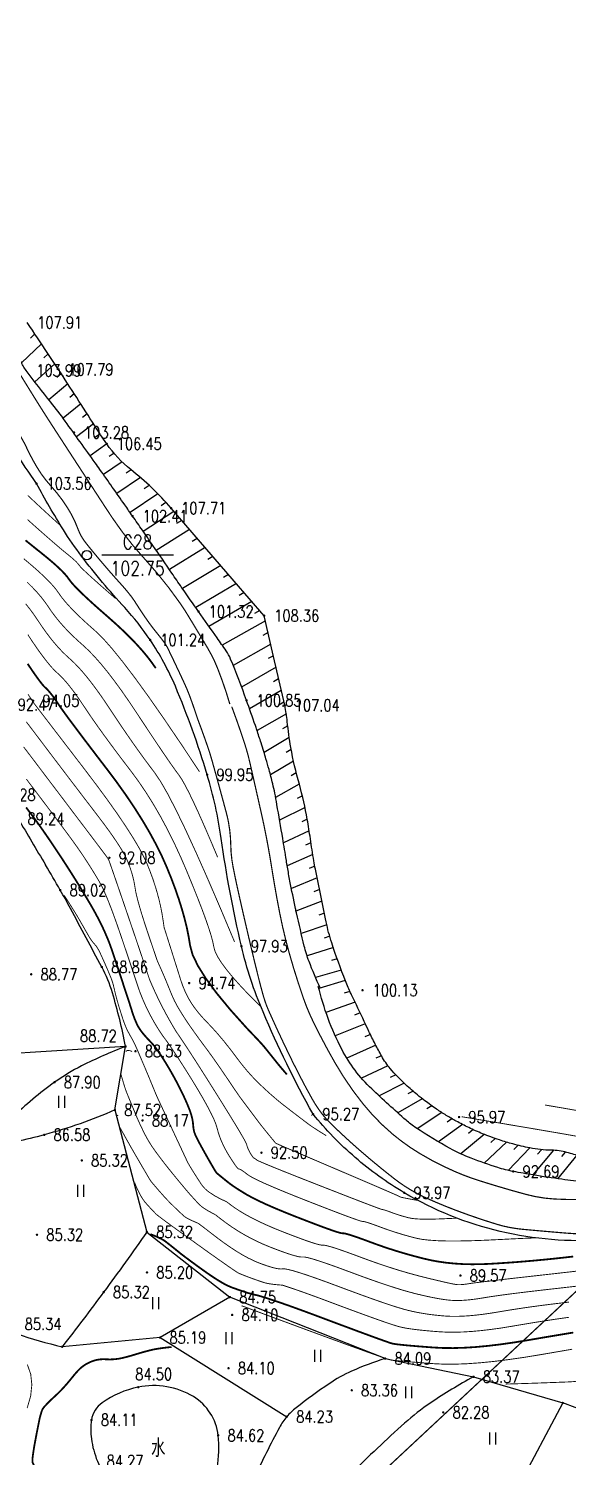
# Model space of a CAD drawing. Extents: x 532522 to 2902776, y -101917278 to 111238625.
# Drawn here: x 1149990 to 1195198, y 3127380 to 3247121 of the extents above; entities that cross this region are included whole.
import ezdxf
from ezdxf.enums import TextEntityAlignment as Align

# ---------------------------------------------------------------- set-up
doc = ezdxf.new("R2010")
doc.units = 0
doc.header["$LTSCALE"] = 1000
doc.header["$MEASUREMENT"] = 0
doc.header["$PDMODE"] = 33
doc.header["$PDSIZE"] = 0.125
doc.linetypes.add('X2', pattern=[10, 8, -2])
doc.linetypes.add('X3', pattern=[5, 4, -1])
doc.layers.get('0').update_dxf_attribs({"linetype": 'CONTINUOUS'})
doc.layers.add('Õ÷μØºìÏß', color=20, linetype='CONTINUOUS')
doc.layers.add('新地形图', color=7, linetype='CONTINUOUS')
doc.styles.add('HZ', font='rs', dxfattribs={"width": 0.8, "bigfont": 'hztxt'})
doc.linetypes.add('10421', pattern='A,2,[150,AAA.SHX,S=1,R=0,X=0,Y=1],1e-11', length=2)
doc.linetypes.add('X4', pattern='A,0,-1e-09,[149,symbolx.shx,S=0.15,R=0,X=0,Y=0],-1.6', length=1.6)

# ---------------------------------------------------------------- blocks, each defined once
blk = doc.blocks.new('GC121')
for p, q in [((-0.5, -0.64), (-0.5, 1.36)), ((-0.5, -0.64), (-0.5, 0.86)), ((0.5, -0.64), (0.5, 1.36))]:
    blk.add_line(p, q)
blk = doc.blocks.new('GC200')
at = {"linetype": 'Continuous', "const_width": 0.2, "flags": 128}
blk.add_lwpolyline([(-0.1, 0, 1), (0.1, 0, 1)], format="xyb", close=True, dxfattribs=at)
blk = doc.blocks.new('GC117')
blk.add_circle((0, 0), 0.8)
blk.add_point((0, 0))
blk = doc.blocks.new('A$C22E77CCE')
at = {"layer": '新地形图', "color": 53, "linetype": 'Continuous'}
for p, q in [((543758, 720876), (254724, 450963)), ((278531, 595742), (278179, 595387)), ((279088, 594911), (277406, 593322)), ((279643, 594079), (279274, 593741)), ((280195, 593245), (278518, 591741)), ((281287, 591570), (279712, 590216)), ((280742, 592409), (280367, 592078)), ((281830, 590730), (281447, 590409)), ((282371, 589889), (280894, 588682)), ((283447, 588203), (282025, 587110)), ((282910, 589047), (282518, 588736)), ((283989, 587363), (283588, 587065)), ((284549, 586535), (283154, 585537)), ((285159, 585742), (284747, 585459)), ((285843, 585014), (284277, 583959)), ((286596, 584356), (286181, 584076)), ((287365, 583717), (285390, 582374)), ((288824, 582350), (286500, 580788)), ((288108, 583048), (287694, 582767)), ((290173, 580874), (287602, 579195)), ((289512, 581624), (289095, 581348)), ((290827, 580117), (290406, 579847)), ((291481, 579361), (288701, 577601)), ((292135, 578605), (291711, 578340)), ((290134, 577198, 102750), (284134, 577198, 102750)), ((292790, 577849), (289793, 576001)), ((294098, 576336), (290889, 574405)), ((293444, 577092), (293017, 576832)), ((295407, 574823), (292002, 572820)), ((294752, 575580), (294323, 575324)), ((296061, 574067), (295629, 573816)), ((296715, 573311), (293114, 571235)), ((297369, 572555), (296935, 572307)), ((297834, 571702), (294227, 569651)), ((298057, 570728), (297623, 570479)), ((298280, 569753), (295148, 567957)), ((298503, 568778), (298069, 568529)), ((298726, 567803), (295846, 566151)), ((298948, 566828), (298514, 566580)), ((299171, 565853), (296502, 564329)), ((299394, 564878), (298959, 564631)), ((299592, 563898), (297141, 562501)), ((299710, 562906), (299278, 562653)), ((299837, 561914), (297730, 560656)), ((300000, 560927), (299572, 560670)), ((300196, 559947), (298263, 558794)), ((300679, 558006), (298694, 556907)), ((300423, 558973), (299990, 558722)), ((300934, 557039), (300491, 556807)), ((301156, 556064), (299028, 555000)), ((301344, 555082), (300894, 554865)), ((301507, 554095), (299352, 553091)), ((301805, 552118), (299666, 551180)), ((301652, 553106), (301197, 552900)), ((301975, 551132), (301514, 550938)), ((302172, 550152), (300015, 549275)), ((302372, 549172), (301906, 548990)), ((302572, 548193), (300400, 547377)), ((302979, 546234), (300845, 545493)), ((302774, 547213), (302304, 547043)), ((303226, 545265), (302751, 545108)), ((303529, 544313), (301330, 543619)), ((304197, 542428), (302038, 541817)), ((303855, 543367), (303376, 543224)), ((304524, 541567), (302312, 540896)), ((304922, 540649), (304447, 540493)), ((305345, 539743), (302909, 538881)), ((305771, 538839), (305304, 538662)), ((306199, 537935), (303687, 536928)), ((306631, 537033), (306171, 536838)), ((285236, 530707), (286131, 536031)), ((307081, 536140), (304651, 535061)), ((307553, 535259), (307099, 535049)), ((308097, 534420), (305890, 533365)), ((309454, 532954), (307376, 531880)), ((308748, 533662), (308300, 533440)), ((310970, 531650), (308928, 530461)), ((310200, 532288), (309761, 532048)), ((285236, 530707), (287910, 520481)), ((312604, 530497), (310559, 529139)), ((311776, 531059), (311353, 530793)), ((314336, 529499), (312343, 528026)), ((313457, 529976), (313047, 529690)), ((316153, 528666), (314192, 527027)), ((315233, 529059), (314840, 528750)), ((317089, 528315), (316714, 527985)), ((318040, 528006), (316149, 526262)), ((319982, 527528), (318160, 525649)), ((319006, 527748), (318649, 527398)), ((321969, 527331), (320227, 525268)), ((320970, 527380), (320632, 527012)), ((323918, 526909), (322305, 524949)), ((322956, 527184), (322641, 526796)), ((287910, 520481), (294864, 515027)), ((307870, 509872), (294864, 515027)), ((289020, 511632), (280824, 510869)), ((289020, 511632), (299629, 505006)), ((307870, 509872), (315263, 508352)), ((315263, 508352), (322738, 506156)), ((322738, 506156), (318876, 498858)), ((329403, 503675), (322738, 506156))]:
    blk.add_line(p, q, dxfattribs=at)
at = {"layer": '新地形图', "color": 53, "linetype": 'Continuous', "flags": 128}
blk.add_lwpolyline([(545219, 722241), (253262, 449598)], dxfattribs=at)
at = {"layer": '新地形图', "color": 53, "linetype": '10421', "flags": 128}
for points in [[(278670, 583199, 0.0008923), (274906, 588757, 0.0013781), (272452, 592346, 0.0005513), (266684, 600712, 0.0020815), (265144, 602920, 0.0859808), (262926, 605141, 0.0231945), (253184, 611362, 0.0461691), (249741, 612939, 0.0280741), (243764, 614666)], [(301829, 530362, -0.0262314), (297641, 538919, -0.0431167), (295834, 544435, -0.0221701), (294134, 553471, 0.0373602), (292961, 558805, 0.0271559), (290296, 566212, 0.0484556), (288191, 570098, 0.0372739), (286057, 572803, -0.0227412), (282436, 577130, -0.0240185), (280918, 579332, -0.0143562), (278670, 583199)], [(286131, 536031, 0.0252106), (282442, 534398, 0.0384296), (280175, 533028, 0.0393369), (276644, 530058, -0.098891), (275097, 529043, -0.0062488), (274500, 528810, -0.0022107), (272799, 528181, -0.0094395), (271572, 527759, -0.0065606), (269787, 527210)], [(285236, 530707, -0.0188062), (282313, 529554, -0.0188062), (279311, 528624, -0.0288727), (274590, 527641, -0.0288727), (269787, 527210)], [(326153, 519826, -0.0758975), (317511, 520524, -0.0758975), (309471, 523770, -0.0441777), (305359, 526727, -0.0441777), (301829, 530362)], [(287910, 520481, -0.0032793), (286117, 517951, -0.0032793), (284291, 515445, -0.0030359), (282572, 513146, -0.0030359), (280824, 510869)], [(307870, 509872, 0.0321034), (305061, 508822, 0.0443965), (303167, 507761, 0.0156243), (300404, 505744, 0.0500428), (299629, 505006, 0.0547537), (299014, 504105, 0.0125549), (296885, 499864, 0.0377494), (295813, 497054, 0.0276304), (294861, 493060)], [(315263, 508352, 0.0228956), (311680, 506168, 0.0347282), (309496, 504466, 0.013186), (304989, 500198, 0.058682), (304121, 499101, 0.0304489), (303696, 498305, 0.0119865), (302791, 496201, 0.0478806), (302265, 494413, 0.0347709), (301954, 491867)]]:
    blk.add_lwpolyline(points, format="xyb", dxfattribs=at)
at = {"layer": '新地形图', "color": 53, "linetype": 'Continuous'}
for points, const_width, elevation in [([(280732, 579634), (280463, 579875), (279576, 580682), (278734, 581459), (277937, 582208)], 75, 102000), ([(277925, 568098), (278279, 567575), (278588, 567130), (278854, 566762), (279075, 566472), (279251, 566260), (279383, 566126), (279497, 566021), (279616, 565897), (279742, 565755), (279875, 565594), (280013, 565414), (280159, 565215), (280310, 564998), (280468, 564761), (280673, 564460), (280967, 564049), (281348, 563526), (281818, 562894), (282376, 562151), (283022, 561297), (283756, 560333), (284578, 559258), (285415, 558141), (286192, 557048), (286908, 555980), (287565, 554938), (288162, 553920), (288699, 552927), (289176, 551960), (289594, 551017), (289963, 550101), (290296, 549214), (290592, 548355), (290852, 547525), (291076, 546724), (291264, 545951), (291415, 545207), (291530, 544492), (291742, 543716), (292187, 542788), (292862, 541709), (293770, 540479), (294909, 539098), (296280, 537566), (296868, 536948)], 150, 95000), ([(277951, 565556), (278037, 565424), (278113, 565309), (278177, 565210), (278229, 565129), (278270, 565065), (278300, 565017), (278319, 564987), (278326, 564973), (278328, 564968), (278330, 564962), (278333, 564957), (278336, 564951), (278340, 564944), (278344, 564938), (278349, 564931), (278354, 564924), (278361, 564916), (278369, 564904), (278380, 564889), (278393, 564872), (278409, 564852), (278426, 564828), (278446, 564802), (278468, 564773), (278555, 564659), (278770, 564379), (279113, 563932), (279583, 563318), (280181, 562538), (280907, 561591), (281760, 560478), (282741, 559199), (283737, 557883), (284634, 556661), (285432, 555533), (286131, 554498), (286731, 553558), (287233, 552712), (287636, 551960), (287940, 551302), (288183, 550693), (288405, 550089), (288604, 549490), (288782, 548895), (288938, 548305), (289072, 547721), (289184, 547141), (289274, 546565), (289355, 546007), (289377, 545874)], 75, 94000), ([(277816, 563237), (277990, 563007), (278207, 562719), (278469, 562373), (278775, 561968), (279126, 561505), (279520, 560984), (279959, 560404), (280422, 559792), (280890, 559175), (281363, 558553), (281841, 557926), (282323, 557293), (282811, 556654), (283303, 556011), (283800, 555362), (284276, 554733), (284705, 554149), (285087, 553609), (285421, 553115), (285708, 552665), (285948, 552261), (286140, 551901), (286285, 551587), (286402, 551296), (286508, 551007), (286603, 550720), (286688, 550436), (286763, 550154), (286827, 549875), (286880, 549597), (286923, 549322), (286976, 549015), (287059, 548640), (287171, 548198), (287314, 547690), (287486, 547114), (287688, 546471), (287920, 545761), (288182, 544983), (288451, 544193), (288705, 543443), (288793, 543184)], 75, 93000), ([(277594, 561131), (277999, 560595), (278483, 559956), (279045, 559213), (279685, 558367), (280403, 557417), (281200, 556364), (281985, 555327), (282667, 554425), (283246, 553658), (283723, 553028), (284097, 552532), (284368, 552172), (284536, 551948), (284601, 551859), (284615, 551837), (284629, 551816), (284642, 551795), (284656, 551774), (284669, 551753), (284681, 551732), (284694, 551712), (284706, 551691), (284743, 551597), (284830, 551354), (284966, 550963), (285153, 550425), (285390, 549738), (285676, 548903), (286013, 547920), (286399, 546789), (286800, 545612), (287181, 544490), (287541, 543424), (287880, 542413), (288146, 541618)], 75, 92000), ([(277818, 558435), (278254, 557859), (278717, 557246), (279209, 556596), (279728, 555910), (280239, 555232), (280706, 554608), (281130, 554038), (281509, 553521), (281845, 553058), (282136, 552648), (282384, 552292), (282588, 551990), (282768, 551715), (282945, 551441), (283119, 551169), (283289, 550898), (283456, 550629), (283619, 550361), (283779, 550094), (283936, 549829), (284099, 549529), (284278, 549160), (284472, 548722), (284682, 548213), (284908, 547636), (285149, 546988), (285406, 546271), (285678, 545484), (285962, 544649), (286253, 543787), (286551, 542898), (286857, 541981), (287169, 541037), (287230, 540852)], 75, 91000), ([(277796, 556064), (278026, 555760), (278256, 555456), (278493, 555138), (278746, 554792), (279013, 554417), (279296, 554014), (279593, 553583), (279905, 553124), (280233, 552636), (280575, 552121), (280921, 551592), (281261, 551066), (281595, 550543), (281922, 550022), (282243, 549504), (282557, 548989), (282865, 548476), (283167, 547966), (283456, 547462), (283726, 546966), (283978, 546480), (284211, 546002), (284425, 545533), (284621, 545073), (284799, 544622), (284958, 544180), (285124, 543687), (285326, 543084), (285562, 542371), (285833, 541549), (286139, 540617), (286480, 539575), (286587, 539245)], 150, 90000), ([(289205, 536977), (289595, 536445), (290052, 535784), (290564, 535010), (291133, 534122), (291697, 533218), (292194, 532396), (292625, 531658), (292990, 531002), (293289, 530428), (293522, 529937), (293688, 529529), (293789, 529203), (293863, 528918), (293952, 528632), (294054, 528346), (294171, 528059), (294302, 527771), (294446, 527482), (294605, 527193), (294778, 526903), (294949, 526631), (295101, 526396), (295233, 526198), (295347, 526037), (295442, 525913), (295518, 525826), (295574, 525776), (295612, 525764), (295648, 525761), (295701, 525742), (295770, 525707), (295855, 525656), (295957, 525589), (296074, 525505), (296208, 525404), (296359, 525288), (296576, 525144), (296911, 524962), (297364, 524742), (297935, 524483), (298624, 524186), (299431, 523850), (300356, 523476), (301398, 523064), (302433, 522660), (303336, 522311), (304106, 522017), (304743, 521778), (305248, 521594), (305620, 521464), (305859, 521389), (305966, 521369), (306026, 521368), (306125, 521350), (306263, 521313), (306440, 521260), (306655, 521189), (306909, 521100), (307203, 520994), (307534, 520871), (307889, 520741), (308248, 520615), (308613, 520494), (308983, 520377), (309359, 520264), (309740, 520156), (310127, 520052), (310519, 519952), (310972, 519865), (311540, 519799), (312225, 519754), (313026, 519730), (313943, 519728), (314976, 519747), (316126, 519787), (317391, 519848), (318647, 519912), (319769, 519963), (320456, 519988)], 75, 91000), ([(290392, 537238), (290719, 536761), (291329, 535840), (292031, 534756), (292824, 533510), (293611, 532259), (294296, 531162), (294879, 530220), (295361, 529432), (295740, 528797), (296017, 528317), (296193, 527992), (296266, 527820), (296291, 527725), (296320, 527630), (296355, 527535), (296393, 527439), (296437, 527343), (296485, 527247), (296538, 527151), (296596, 527054), (296652, 526964), (296703, 526885), (296747, 526819), (296785, 526766), (296816, 526725), (296842, 526696), (296861, 526679), (296873, 526675), (296885, 526674), (296903, 526668), (296926, 526656), (296954, 526639), (296988, 526617), (297027, 526589), (297072, 526555), (297122, 526516), (297251, 526446), (297533, 526319), (297969, 526134), (298557, 525892), (299299, 525592), (300194, 525235), (301242, 524821), (302443, 524349), (303642, 523881), (304683, 523475), (305568, 523132), (306295, 522852), (306866, 522636), (307279, 522482), (307534, 522391), (307633, 522363), (307662, 522363), (307711, 522354), (307779, 522336), (307866, 522310), (307972, 522275), (308097, 522231), (308241, 522179), (308404, 522118), (308578, 522054), (308755, 521993), (308934, 521933), (309116, 521875), (309301, 521820), (309488, 521767), (309678, 521715), (309871, 521666), (310094, 521624), (310373, 521591), (310710, 521569), (311104, 521558), (311554, 521556), (312062, 521566), (312627, 521585), (313249, 521615), (313883, 521640)], 75, 92000), ([(298702, 527922), (298949, 527813), (299359, 527635), (299932, 527388), (300666, 527073), (301562, 526689), (302621, 526236), (303841, 525715), (305063, 525193), (306126, 524738), (307029, 524350), (307772, 524029), (308356, 523776), (308780, 523589), (309045, 523469), (309150, 523416), (309250, 523386), (309498, 523332), (309894, 523256), (310440, 523156), (310618, 523125)], 75, 93000), ([(295807, 523909), (295901, 523842), (296289, 523605), (296760, 523349), (297313, 523074), (297949, 522779), (298668, 522465), (299469, 522132), (300353, 521779), (301225, 521440), (301988, 521148), (302643, 520902), (303191, 520703), (303630, 520551), (303961, 520446), (304185, 520387), (304300, 520375), (304391, 520374), (304540, 520346), (304748, 520291), (305014, 520210), (305339, 520103), (305722, 519970), (306164, 519810), (306665, 519624), (307199, 519428), (307741, 519238), (308292, 519055), (308850, 518878), (309417, 518708), (309992, 518545), (310575, 518388), (311167, 518237), (311772, 518101), (312398, 517989), (313043, 517901), (313708, 517836), (314394, 517794), (315099, 517776), (315824, 517782), (316570, 517811), (317329, 517855), (318095, 517906), (318869, 517962), (319650, 518025), (320439, 518095), (321235, 518170), (322039, 518252), (322850, 518340), (323616, 518426)], 150, 90000), ([(294592, 523018), (294833, 522831), (295226, 522540), (295667, 522249), (296155, 521957), (296691, 521665), (297274, 521373), (297905, 521080), (298583, 520787), (299309, 520494), (300016, 520220), (300640, 519984), (301181, 519787), (301638, 519629), (302012, 519509), (302303, 519428), (302510, 519385), (302633, 519381), (302755, 519379), (302954, 519341), (303232, 519269), (303588, 519161), (304023, 519017), (304535, 518839), (305126, 518625), (305796, 518376), (306498, 518117), (307188, 517872), (307866, 517642), (308532, 517426), (309185, 517224), (309826, 517037), (310455, 516865), (311071, 516706), (311649, 516564), (312163, 516440), (312612, 516334), (312996, 516246), (313317, 516176), (313573, 516124), (313764, 516090), (313891, 516074), (313989, 516069), (314094, 516069), (314206, 516072), (314325, 516079), (314450, 516091), (314583, 516106), (314722, 516126), (314868, 516150), (315092, 516184), (315466, 516233), (315990, 516298), (316664, 516378), (317488, 516475), (318461, 516587), (319585, 516714), (320858, 516857), (322125, 517000), (323232, 517125), (324177, 517234)], 75, 89000), ([(292193, 521219), (292264, 521169), (292755, 520801), (293307, 520374), (293876, 519936), (294423, 519535), (294947, 519172), (295447, 518847), (295925, 518559), (296379, 518310), (296811, 518098), (297219, 517923), (297599, 517779), (297945, 517657), (298256, 517557), (298533, 517480), (298776, 517425), (298985, 517392), (299160, 517382), (299300, 517393), (299483, 517390), (299783, 517333), (300201, 517224), (300736, 517061), (301390, 516846), (302161, 516578), (303050, 516256), (304057, 515882), (305079, 515501), (306013, 515158), (306858, 514855), (307616, 514590), (308286, 514364), (308867, 514177), (309361, 514030), (309766, 513921), (310132, 513835), (310506, 513756), (310887, 513685), (311277, 513621), (311675, 513564), (312081, 513515), (312496, 513473), (312918, 513438), (313359, 513416), (313832, 513412), (314335, 513427), (314869, 513460), (315433, 513512), (316028, 513582), (316654, 513670), (317310, 513777), (317991, 513892), (318690, 514003), (319407, 514111), (320143, 514217), (320896, 514319), (321667, 514418), (322457, 514514), (323264, 514607)], 75, 87000), ([(293619, 521952), (294070, 521602), (294551, 521238), (295045, 520892), (295551, 520564), (296069, 520256), (296600, 519966), (297142, 519695), (297697, 519442), (298264, 519209), (298808, 518999), (299292, 518821), (299719, 518672), (300086, 518555), (300394, 518467), (300644, 518410), (300835, 518384), (300967, 518387), (301119, 518384), (301368, 518337), (301716, 518246), (302162, 518111), (302706, 517932), (303348, 517708), (304088, 517441), (304927, 517129), (305789, 516809), (306601, 516515), (307362, 516248), (308074, 516008), (308735, 515794), (309347, 515607), (309908, 515447), (310419, 515313), (310890, 515200), (311334, 515098), (311750, 515010), (312137, 514934), (312496, 514870), (312827, 514820), (313130, 514781), (313404, 514756), (313674, 514743), (313963, 514740), (314271, 514749), (314597, 514770), (314942, 514801), (315305, 514844), (315688, 514898), (316089, 514963), (316542, 515038), (317078, 515118), (317699, 515205), (318403, 515298), (319192, 515397), (320064, 515502), (321021, 515614), (322061, 515732), (323082, 515848), (323980, 515951)], 75, 88000), ([(277899, 509383), (278184, 508567), (278278, 507686), (278179, 506738), (277887, 505725)], 75, 86000), ([(297261, 515151), (297885, 514962), (298757, 514675), (299787, 514316), (300974, 513887), (302319, 513387), (303660, 512884), (304837, 512444), (305851, 512067), (306701, 511754), (307387, 511504), (307909, 511318), (308267, 511194), (308462, 511135), (308615, 511105), (308849, 511072), (309163, 511036), (309558, 510996), (310034, 510952), (310590, 510905), (311227, 510855), (311945, 510801), (312730, 510762), (313569, 510755), (314464, 510781), (315412, 510840), (316416, 510932), (317474, 511057), (318586, 511214), (319753, 511404), (320890, 511600), (321914, 511773), (322824, 511925), (323621, 512055)], 150, 85000), ([(299254, 516029), (299311, 516012), (300074, 515760), (300974, 515447), (302012, 515072), (303188, 514635), (304369, 514192), (305425, 513801), (306355, 513461), (307158, 513172), (307836, 512934), (308388, 512747), (308814, 512612), (309114, 512528), (309374, 512470), (309677, 512414), (310025, 512360), (310418, 512308), (310855, 512258), (311336, 512210), (311861, 512164), (312431, 512119), (313045, 512089), (313701, 512084), (314399, 512104), (315141, 512150), (315924, 512222), (316751, 512319), (317620, 512442), (318532, 512591), (319441, 512746), (320302, 512888), (321116, 513018), (321882, 513136), (322600, 513241), (323270, 513334)], 75, 86000), ([(295840, 514305), (298672, 513253), (301142, 512339), (303250, 511563), (304995, 510925), (306379, 510424), (307401, 510062), (308060, 509837), (308357, 509749), (308516, 509728), (308759, 509703), (309086, 509672), (309498, 509636), (309994, 509595), (310574, 509550), (311239, 509499), (311988, 509444), (312820, 509405), (313736, 509405), (314735, 509444), (315817, 509521), (316981, 509637), (318229, 509792), (319560, 509985), (320974, 510218), (322340, 510454), (323526, 510658)], 75, 84000)]:
    blk.add_lwpolyline(points, dxfattribs=dict(at, const_width=const_width, elevation=elevation))
at = {"layer": '新地形图', "color": 53, "linetype": 'Continuous', "flags": 128}
for points, const_width in [([(277916, 580187), (278417, 579737), (278907, 579302), (279358, 578904), (279770, 578543), (280143, 578219), (280478, 577931), (280774, 577681), (281031, 577467), (281250, 577290), (281440, 577137), (281612, 576994), (281765, 576860), (281899, 576737), (282015, 576623), (282112, 576520), (282190, 576427), (282251, 576343), (282343, 576231), (282517, 576052), (282773, 575806), (283112, 575493), (283533, 575113), (284036, 574666), (284622, 574152), (285290, 573570)], 75), ([(277746, 578450), (278146, 578125), (278574, 577781), (279030, 577417), (279478, 577055), (279882, 576717), (280243, 576402), (280560, 576111), (280833, 575843), (281062, 575599), (281248, 575379), (281389, 575182), (281545, 574971), (281772, 574709), (282070, 574394), (282440, 574028), (282881, 573610), (283393, 573141), (283977, 572619), (284632, 572046), (285299, 571454), (285920, 570878), (286493, 570316), (287019, 569769), (287498, 569237), (287930, 568720), (288315, 568219), (288653, 567732)], 150), ([(292315, 559057), (290771, 561387), (289356, 563474), (288071, 565316), (286915, 566914), (285888, 568267), (284990, 569377), (284222, 570242), (283582, 570862), (283032, 571347), (282529, 571807), (282075, 572241), (281669, 572649), (281312, 573031), (281002, 573387), (280741, 573717), (280528, 574021), (280307, 574330), (280019, 574673), (279667, 575051), (279248, 575463), (278765, 575909), (278215, 576390), (277600, 576905)], 75), ([(277879, 574946), (278316, 574513), (278714, 574089), (279071, 573672), (279389, 573262), (279667, 572861), (279937, 572463), (280233, 572065), (280554, 571667), (280899, 571269), (281270, 570871), (281666, 570473), (282087, 570076), (282533, 569678), (283004, 569241), (283503, 568726), (284028, 568133), (284580, 567461), (285158, 566711), (285763, 565882), (286395, 564975), (287053, 563990), (287696, 563013), (288281, 562130), (288808, 561340), (289277, 560645), (289689, 560043), (290042, 559536), (290338, 559122), (290576, 558802), (290810, 558456), (291093, 557961), (291427, 557319), (291809, 556529), (292242, 555591), (292724, 554506), (293255, 553272), (293836, 551891)], 75), ([(277945, 570539), (278330, 569954), (278694, 569420), (279037, 568939), (279359, 568509), (279659, 568132), (279938, 567806), (280196, 567532), (280433, 567310), (280666, 567094), (280912, 566840), (281171, 566548), (281443, 566216), (281728, 565846), (282027, 565437), (282338, 564990), (282663, 564504), (283014, 563978), (283405, 563409), (283835, 562798), (284304, 562144), (284814, 561448), (285362, 560710), (285950, 559929), (286578, 559106), (287217, 558237), (287841, 557316), (288448, 556346), (289040, 555324), (289616, 554252), (290175, 553129), (290720, 551956), (291248, 550732), (291738, 549540), (292170, 548462), (292542, 547497), (292855, 546647), (293108, 545911), (293303, 545288), (293438, 544780), (293515, 544385), (293617, 544012), (293831, 543565), (294156, 543046), (294593, 542454), (295141, 541789), (295801, 541052), (296572, 540241), (297455, 539358)], 75), ([(277761, 573127), (278123, 572670), (278472, 572195), (278806, 571700), (279134, 571208), (279464, 570742), (279795, 570303), (280129, 569889), (280465, 569501), (280802, 569140), (281142, 568804), (281483, 568494), (281835, 568168), (282207, 567783), (282599, 567340), (283011, 566838), (283443, 566278), (283895, 565660), (284367, 564983), (284858, 564247), (285355, 563495), (285843, 562769), (286321, 562069), (286791, 561394), (287251, 560746), (287702, 560123), (288144, 559526), (288577, 558954), (289056, 558244), (289637, 557232), (290319, 555916), (291103, 554298), (291988, 552377), (292975, 550153), (294064, 547627), (295254, 544797)], 75), ([(324361, 528428), (322427, 528767), (320099, 529166), (317379, 529625), (314266, 530145)], 75), ([(286158, 535594), (286187, 535637), (286227, 535668), (286276, 535687), (286335, 535695), (286405, 535691), (286485, 535676), (286576, 535649), (286676, 535610)], 75), ([(324015, 530646), (322708, 530878), (321252, 531125)], 75), ([(278867, 504538), (278719, 503797), (278594, 503148), (278492, 502589), (278415, 502122), (278361, 501746), (278330, 501461), (278324, 501267), (278340, 501165), (278383, 501080), (278454, 500940), (278552, 500745), (278678, 500494), (278832, 500189), (279014, 499828), (279224, 499411), (279462, 498940)], 150)]:
    blk.add_lwpolyline(points, dxfattribs=dict(at, const_width=const_width))
for points, format in [([(304555, 541494, -0.0145981), (303392, 544728, -0.0279601), (302929, 546462, -0.0012234), (302023, 550888, -0.0078458), (301894, 551580, -0.006746), (301604, 553444, 0.0077652), (301348, 555063, 0.0255756), (300680, 558002, -0.0243648), (299972, 561085, -0.0203496), (299674, 563254, 0.0322565), (299453, 564619), (298515, 568724), (297736, 572131), (295229, 575029), (289944, 581138, 0.046361), (286572, 584374, -0.0732797), (284545, 586541, -0.0101263), (283551, 588039, 0.0032376), (280507, 592769, 0.0023959), (279622, 594110, 0.0012365), (277888, 596698)], "xyb"), ([(273194, 593539, 100, 100, 0.0010615), (274454, 591571, 100, 100, 0.001989), (275133, 590525, 100, 100, 0.0006729), (276639, 588231, 100, 100, -0.0018692), (277179, 587404, 100, 100, -0.0346414), (277823, 586241, 100, 100, 0.0248871), (278687, 584605, 100, 100, 0.0502699), (279871, 583003, 100, 100, -0.0432407), (281273, 581161, 100, 100, -0.0530739), (282137, 579406, 100, 100, 0.078997), (282781, 578255, 100, 100, 0.0055334), (283384, 577505, 100, 100, 0.0037778), (284289, 576425, 100, 100, 0.0084933), (285709, 574810, 100, 100, -0.0161444), (286443, 573949, 100, 100, -0.0291278), (287032, 573116, 100, 100, 0.0160824), (288059, 571581, 100, 100, 0.0180794), (288853, 570554, 100, 100, -0.0233468), (289459, 569751, 100, 100, -0.0374261), (289665, 569396, 100, 100, -0.0046463), (291075, 566414, 100, 100, -0.0193575), (291504, 565381, 100, 100, -0.0109284), (292152, 563508, 100, 100, 0)], "xyseb"), ([(292152, 563508, 100, 100, -0.0073806), (293001, 561159, 100, 100, -0.0145401), (293379, 559948, 100, 100, -0.003207), (294565, 555613, 100, 100, -0.0181789), (294742, 554840, 100, 100, -0.0433637), (294938, 552917, 100, 100, 0.0449607), (295132, 551063, 100, 100, 0.0060927), (295533, 549151, 100, 100, 0.002909), (296445, 545162, 100, 100, 0.0036728), (297288, 541681, 100, 100, 0.0086226), (297684, 540208, 100, 100, 0.0348018), (298124, 539001, 100, 100, 0.0096289), (300091, 534801, 100, 100, 0.0132461), (301760, 531624, 100, 100, 0.0344931), (302515, 530470, 100, 100, 0.0373495), (303302, 529578, 100, 100, 0.013729), (305674, 527386, 100, 100, 0.0141246), (308608, 524965, 100, 100, 0.0316945), (310009, 524009, 100, 100, 0.0274111), (311303, 523335, 100, 100, 0.0152951), (313716, 522329, 100, 100, 0.0172746), (317247, 521121, 100, 100, 0.0399714), (318824, 520776, 100, 100, 0.0107931), (319533, 520695, 100, 100, 0.0023296), (322822, 520406, 100, 100, 0.0093885), (323989, 520331, 100, 100, 0.0052516)], "xyseb"), ([(280993, 548689, 75, 75, -0.0053205), (281833, 547358, 75, 75, -0.0077045), (282389, 546423, 75, 75, -0.0017268), (282913, 545504, 75, 75, 0.005272), (283086, 545204, 75, 75, 0.0508096), (283534, 544598, 75, 75, -0.0651093), (283871, 544114, 75, 75, -0.0114142), (284034, 543782, 75, 75, -0.0048055), (284394, 542982, 75, 75, -0.0040308), (284816, 541998, 75, 75, -0.0109225), (284961, 541631, 75, 75, -0.0355961), (285158, 540954, 75, 75, 0.0189462), (285484, 539670, 75, 75, 0.0069668), (285897, 538341, 75, 75, 0.0167595), (286095, 537797, 75, 75, 0.0378826), (286530, 536914, 75, 75, -0.0321353), (287054, 535880, 75, 75, -0.0004739), (287473, 534900, 75, 75, -0.0007008), (287755, 534237, 75, 75, -0.0034203), (288618, 532156, 75, 75, 0.0125807), (288864, 531595, 75, 75, 0), (290058, 529037, 75, 75, 0), (291252, 526480, 75, 75, 0.0275586), (291517, 525987, 75, 75, 0.0088808), (292446, 524520, 75, 75, 0.0946044), (293128, 523819, 75, 75, 0.0551027), (294592, 523018, 75, 75, 0)], "xyseb"), ([(289355, 546007, 75, 75, -0.0001876), (289790, 544635, 75, 75, -0.0003315), (290036, 543858, 75, 75, -0.0001644), (290514, 542340, 75, 75, 0.0003291), (290753, 541581, 75, 75, 0.0389399), (291253, 540344, 75, 75, 0.0421689), (291893, 539291, 75, 75, 0.0369955), (292866, 538146, 75, 75, -0.0245766), (294372, 536460, 75, 75, -0.0108231), (295517, 534979, 75, 75, 0.0169441), (296260, 534042, 75, 75, 0.0233476), (297278, 532952, 75, 75, 0.0176403), (298739, 531624, 75, 75, 0.0104361), (299394, 531093, 75, 75, 0.0034922), (301395, 529560, 75, 75, 0.0169964), (301842, 529246, 75, 75, 0.0072249), (302929, 528558, 75, 75, 0)], "xyseb"), ([(288793, 543184, 75, 75, -0.0032681), (289211, 542253, 75, 75, -0.0057632), (289439, 541721, 75, 75, -0.003001), (289881, 540638, 75, 75, 0.0074068), (290063, 540201, 75, 75, 0.0313794), (290551, 539250, 75, 75, 0.0182337), (291546, 537705, 75, 75, 0.0082871), (292676, 536141, 75, 75, -0.0085532), (293770, 534625, 75, 75, -0.0052632), (295061, 532728, 75, 75, 0.0093103), (295799, 531662, 75, 75, 0.0043692), (295864, 531574, 75, 75, 0.0002451), (297024, 530023, 75, 75, 0.0078094), (297631, 529237, 75, 75, 0.0045739), (298702, 527922, 75, 75, 0)], "xyseb"), ([(288146, 541618, 75, 75, 0.0099101), (288662, 540452, 75, 75, 0.0099101), (289224, 539308, 75, 75, 0.0092354), (289789, 538262, 75, 75, 0.0092354), (290392, 537238, 75, 75, 0)], "xyseb"), ([(324252, 526812, 0.0016998), (323088, 527148, 0.0673099), (321788, 527336, -0.0484546), (319978, 527529, -0.0134582), (318566, 527859, -0.0166138), (317440, 528195, -0.0149909), (316028, 528716, -0.017795), (314870, 529231, -0.0110182), (313818, 529774, -0.0135093), (312983, 530258, -0.0117151), (312174, 530783, -0.0094546), (311200, 531475, -0.0154027), (310567, 531975, -0.0097044), (309603, 532817, -0.03295), (308297, 534171, -0.0490321), (307578, 535213, -0.0073287), (307032, 536236, -0.0071818), (306504, 537295, -0.0013749), (306116, 538111, -0.000503), (305061, 540344, -0.006925), (304894, 540714, -0.0023783), (304425, 541799)], "xyb"), ([(287230, 540852, 75, 75, 0.0163553), (287643, 539808, 75, 75, 0.0163553), (288124, 538794, 75, 75, 0.0154096), (288637, 537868, 75, 75, 0.0154096), (289205, 536977, 75, 75, 0)], "xyseb"), ([(285742, 533696, 75, 75, 0.0089765), (286071, 532589, 75, 75, 0.0201862), (286245, 532106, 75, 75, 0.0017224), (286960, 530369, 75, 75, 0.0061831), (287166, 529888, 75, 75, 0.0086566), (287601, 528955, 75, 75, 0.0128678), (287920, 528340, 75, 75, 0.030065), (288536, 527368, 75, 75, 0.0146398), (289972, 525495, 75, 75, 0.0023455), (290837, 524442, 75, 75, 0.0036824), (291396, 523779, 75, 75, 0.0070956), (291553, 523600, 75, 75, 0.001782), (292191, 522900, 75, 75, 0.0604254), (292687, 522477, 75, 75, 0.0367716), (293619, 521952, 75, 75, 0)], "xyseb"), ([(285590, 529360, 75, 75, 0.0023027), (286490, 527748, 75, 75, 0.0034962), (287095, 526693, 75, 75, 0.0004132), (288121, 524937, 75, 75, 0.0081556), (288174, 524849, 75, 75, 0.0344094), (288316, 524655, 75, 75, 0.0059491), (289225, 523601, 75, 75, 0.0156052), (289870, 522914, 75, 75, 0.0097523), (290957, 521870, 75, 75, 0.0654384), (291294, 521632, 75, 75, 0.0272164), (292193, 521219, 75, 75, 0)], "xyseb"), ([(317953, 507737, 75, 75, 0.0006373), (319743, 507792, 75, 75, 0.0011116), (320769, 507827, 75, 75, 0.0000808), (322951, 507908, 75, 75, 0.0006516), (323222, 507918, 75, 75, 0.0355272), (324513, 508062, 75, 75, -0.0268215)], "xyseb")]:
    blk.add_lwpolyline(points, format=format, dxfattribs=at)
at = {"layer": '新地形图', "color": 53, "linetype": 'X3', "flags": 128}
blk.add_lwpolyline([(275602, 595120, 100, 100, 0.0025517), (278474, 590444, 100, 100, 0.0048612), (280018, 588011, 100, 100, 0.0005003), (284424, 581232, 100, 100, 0.0035808), (285047, 580289, 100, 100, 0.037539), (287695, 576924, 100, 100, -0.0335157), (290690, 573180, 100, 100, -0.0143721), (291241, 572337, 100, 100, -0.0041946), (293020, 569381, 100, 100, -0.0393184), (293835, 567715, 100, 100, -0.0230182), (294860, 564723, 100, 100, 0)], format="xyseb", dxfattribs=at)
at = {"layer": '新地形图', "color": 53, "linetype": 'X4', "flags": 128}
for points in [[(302434, 540933, -0.0178274), (301492, 543163, -0.0321253), (301095, 544447, -0.0010115), (300436, 547219, -0.0076026), (300355, 547589, -0.0015963), (299893, 549891, -0.0061543), (299783, 550490, -0.0022912), (299593, 551624, 0.0014094), (299289, 553468, 0.0015407), (298801, 556314, 0.0046223), (298627, 557260, 0.0124274), (298455, 558046, 0.008136), (298142, 559235, 0.0024404), (297884, 560137, 0.0036541), (297704, 560738, 0.0029822), (297476, 561466, 0.001964), (297119, 562566, 0.0050761), (296996, 562928, 0.0008672), (296252, 565034, 0.0117273), (294929, 568499, 0.055877), (294555, 569184, 0.0002006), (293790, 570274, -0.0000995), (292247, 572471, -0.0000011), (290851, 574460, -0.0000529), (290823, 574500, -0.004342), (290000, 575695, 0.0022454), (288419, 578012, 0.0003079), (287538, 579289, 0.0003313), (286717, 580475, 0.0013354), (286054, 581427, 0.0004291), (283979, 584382, 0.0022845), (283579, 584945, 0.000367), (281074, 588433, 0.013022), (279859, 590032, -0.007834), (277812, 592670, -0.0536179), (277330, 593479, -0.0214708), (276444, 595653)], [(335134, 520579, 0.0105672), (331795, 522178, 0.0148425), (329362, 523194, 0.0021895), (325927, 524493, 0.0393322), (325730, 524549, 0.0335731), (324639, 524695, -0.0185782), (322663, 524898, -0.0051626), (320276, 525260, -0.0072971), (318594, 525558, -0.0280776), (317297, 525883, -0.015924), (315070, 526656, -0.0349085), (313303, 527478, -0.0203043), (310442, 529216, -0.0339211), (309622, 529845, -0.008967), (306738, 532479, -0.0834495), (304239, 535792, -0.0613108), (302270, 541067)]]:
    blk.add_lwpolyline(points, format="xyb", dxfattribs=at)
at = {"layer": '新地形图', "color": 53, "linetype": 'X2', "flags": 128}
blk.add_lwpolyline([(295020, 564505, 100, 100, -0.010755), (296104, 561397, 100, 100, -0.0223892), (296525, 559872, 100, 100, -0.0011655), (297556, 555310, 100, 100, -0.0048729), (297789, 554216, 100, 100, -0.0113012), (298370, 550986, 100, 100, 0.0096821), (299036, 547213, 100, 100, 0.0195022), (299818, 543915, 100, 100, 0.0161902), (301042, 540019, 100, 100, 0.0295772), (301840, 538109, 100, 100, 0.0159291), (303638, 534712, 100, 100, 0.0397128), (306032, 531199, 100, 100, 0.0483081), (308477, 528698, 100, 100, 0.0400544), (310778, 527055, 100, 100, 0.033474), (313788, 525514, 100, 100, 0.0241939), (315670, 524810, 100, 100, 0.0115959), (319689, 523627, 100, 100, 0.0516966), (322055, 523246, 100, 100, 0.0318116), (325944, 523273, 100, 100, 0)], format="xyseb", dxfattribs=at)
at = {"layer": '新地形图', "color": 53, "linetype": 'Continuous', "flags": 128}
for points, const_width in [([(286587, 539245, 0.0410577), (287060, 537942, 0.0641917), (287530, 537188, 0.0221702), (288255, 536379, -0.037444), (288670, 535887, -0.0192166), (289505, 534631, -0.0154784), (290431, 533003, -0.0144691), (291091, 531663, -0.0181665), (291546, 530563, -0.0754004), (291793, 529376, 0.1007525), (292024, 528495, 0.0102866), (292343, 527878, 0.0050371), (293032, 526638, 0.0040581), (293617, 525630, 0.0248538), (293722, 525471, 0.0608239), (293791, 525398, 0.0052932), (294678, 524675, 0.0187867), (295167, 524314, 0.0130871), (295901, 523842)], 150), ([(296868, 536948, -0.007652), (297512, 536262, -0.0155725), (297812, 535911, -0.0007157), (298285, 535321, 0.0007106), (298761, 534726, 0.0049791), (299050, 534373, 0.0025196), (299633, 533684)], 150), ([(286893, 524603, 0.0388925), (287418, 523486, 0.0558974), (287924, 522790, 0.0052533), (288641, 522022, 0.0379839), (288749, 521924, 0.0036012), (289359, 521460, 0.0040866), (289904, 521059, 0.0006851), (290622, 520540, 0.0002364), (292708, 519039, 0.0026604), (294226, 517961, 0.0036318), (295348, 517184, 0.0544765), (295803, 516942, 0.0144981), (297617, 516278, 0.0429048), (298183, 516141, 0.0231579), (299254, 516029)], 75), ([(288212, 520306, -0.0205106), (289116, 519907, -0.0496752), (289463, 519692, -0.0081616), (290483, 518882, 0.0118209), (291191, 518329, 0.0037064), (292432, 517419, 0.005783), (293238, 516852, 0.0185645), (294215, 516232, 0.0290522), (294875, 515897, 0.0168992), (295073, 515819, 0.0033698), (296080, 515466, 0.0176218), (296510, 515335, 0.0102519), (297261, 515151)], 150), ([(278867, 504538, -0.041104), (279113, 505484, -0.0992404), (279321, 505836, -0.0267716), (280157, 506671, 0.02676), (280992, 507506, 0.0165413), (281681, 508324, -0.023383), (282176, 508897, -0.0593708), (282709, 509340, -0.0566953), (283359, 509662, -0.1052203), (284460, 509815, 0.0785774), (285935, 509941, 0.0145498), (286931, 510217, -0.011747), (288163, 510567, -0.0251199), (288788, 510695, -0.0134117), (289973, 510845)], 150)]:
    blk.add_lwpolyline(points, format="xyb", dxfattribs=dict(at, const_width=const_width))
at = {"layer": '新地形图', "color": 53, "linetype": '10421', "flags": 128}
for points in [[(286131, 536031), (269262, 534973)], [(294864, 515027), (289020, 511632)]]:
    blk.add_lwpolyline(points, dxfattribs=at)
at = {"layer": '新地形图', "color": 53, "linetype": 'Continuous', "flags": 128}
for points, const_width, elevation in [([(285514, 530214), (285384, 530287)], 75, 87000), ([(301706, 530309), (301741, 530260)], 150, 95000), ([(301706, 530309), (301741, 530260)], 150, 95000)]:
    blk.add_lwpolyline(points, dxfattribs=dict(at, const_width=const_width, elevation=elevation))
at = {"layer": '新地形图', "color": 53, "linetype": '10421', "flags": 128}
blk.add_lwpolyline([(292952, 498198, 0.0726541), (293792, 500725, 0.0713049), (293882, 503437, 0.2338508), (291806, 506686, 0.1888596), (287184, 507478, 0.102255), (284162, 506173, 0.2052349), (283271, 504735, 0.0730096), (283265, 503137, 0.0608491), (283763, 501289, 0.0697525), (285473, 498332, 0.0773232), (287723, 496223, 0.0689703), (289619, 495281, 0.1487841), (290616, 495254, 0.1594418), (291405, 495775, 0.0512849)], format="xyb", close=True, dxfattribs=at)
at = {"layer": '新地形图', "color": 53, "linetype": 'Continuous'}
for centre, radius, start, end in [((627471, 759522), 405606, 210.26249, 210.89613), ((175366, 488984), 121261, 29.73725, 30.89613), ((217889, 513275), 72289, 28.34687, 29.73725), ((-359210, 201930), 728017, 27.908754, 28.346872), ((273537, 537077), 11992, 16.69372, 27.90875), ((240279, 527103), 46714, 11.01824, 16.69372), ((288675, 545656), 35662, 250.87349, 257.28277)]:
    blk.add_arc(centre, radius, start, end, dxfattribs=at)
at = {"layer": '新地形图', "color": 53, "linetype": 'Continuous', "xscale": 500, "yscale": 500}
for name, p, zscale in [('GC200', (280507, 592769, 107791), 1000), ('GC200', (281810, 587477, 103284), 1000), ('GC200', (284545, 586541, 106451), 1000), ('GC200', (278670, 583199, 103558), 1000), ('GC200', (289944, 581138, 107710), 1000), ('GC200', (286717, 580475, 102412), 1000), ('GC117', (282884, 577198, 102750), 500), ('GC200', (292247, 572471, 101322), 1000), ('GC200', (297736, 572131, 108359), 1000), ('GC200', (288191, 570098, 101243), 1000), ('GC200', (278389, 565005, 94053), 1000), ('GC200', (296252, 565034, 100849), 1000), ('GC200', (299453, 564619, 107038), 1000), ('GC200', (292961, 558805, 99954), 1000), ('GC200', (284770, 551848, 92084), 1000), ('GC200', (280658, 549133, 89020), 1000), ('GC200', (295834, 544435, 97928), 1000), ('GC200', (284134, 542690, 88858), 1000), ('GC200', (278224, 542077, 88770), 500), ('GC200', (291456, 541341, 94742), 1000), ('GC200', (305976, 540740, 100130), 500), ('GC200', (286131, 536031, 88717), 1000), ('GC200', (286957, 535633, 88530), 1000), ('GC200', (280175, 533028, 87901), 1000), ('GC121', (280777, 531215), 1000), ('GC200', (285236, 530707, 87516), 1000), ('GC200', (301829, 530362, 95269), 1000), ('GC200', (287550, 529833, 88168), 1000), ('GC200', (314056, 530116, 95970), 500), ('GC200', (279311, 528624, 86577), 1000), ('GC200', (297502, 527130, 92499), 1000), ('GC200', (282458, 526483, 85320), 500), ('GC200', (318594, 525558, 92695), 1000), ('GC121', (282391, 523760), 1000), ('GC200', (309471, 523770, 93967), 1000), ('GC200', (278709, 520254, 85320), 500), ('GC200', (287910, 520481, 85322), 1000), ('GC200', (287922, 517096, 85200), 500), ('GC200', (314169, 516829, 89572), 1000), ('GC200', (284291, 515445, 85321), 1000), ('GC121', (288671, 514344), 1000), ('GC200', (294864, 515027, 84746), 1000), ('GC200', (295052, 513530, 84100), 500), ('GC200', (289020, 511632, 85188), 1000), ('GC121', (294816, 511413), 1000), ('GC200', (280824, 510869, 85340), 1000), ('GC121', (302229, 509932), 1000), ('GC200', (294750, 509067, 84100), 500), ('GC200', (307870, 509872, 84093), 1000), ('GC200', (315263, 508352, 83371), 1000), ('GC200', (287184, 507478, 84498), 1000), ('GC200', (305068, 507216, 83360), 500), ('GC121', (309861, 506867), 1000), ('GC200', (312736, 505367, 82280), 500), ('GC200', (322738, 506156, 82232), 1000), ('GC200', (283271, 504735, 84108), 1000), ('GC200', (299629, 505006, 84228), 1000), ('GC200', (293882, 503437, 84624), 1000), ('GC121', (316897, 502994), 1000)]:
    blk.add_blockref(name, p, dxfattribs=dict(at, zscale=zscale))
at = {"layer": '新地形图', "color": 53, "linetype": 'Continuous', "style": 'HZ', "width": 0.8}
for s, height, p in [('107.91', 1000, (280613, 596698)), ('103.99', 1000, (280537, 592670)), ('107.79', 1000, (283232, 592769)), ('103.28', 1000, (284535, 587477)), ('106.45', 1000, (287270, 586541)), ('103.56', 1000, (281395, 583199)), ('102.41', 1000, (289442, 580475)), ('107.71', 1000, (292669, 581138)), ('C28', 1200, (287134, 578298)), ('102.75', 1200, (287134, 576098)), ('101.32', 1000, (294972, 572471)), ('108.36', 1000, (300461, 572131)), ('101.24', 1000, (290916, 570098)), ('94.05', 1000, (280714, 565005)), ('100.85', 1000, (298977, 565034)), ('92.47', 1000, (278638, 564673)), ('107.04', 1000, (302178, 564619)), ('99.95', 1000, (295286, 558805)), ('89.28', 1000, (277050, 557115)), ('89.24', 1000, (279463, 555112)), ('92.08', 1000, (287095, 551848)), ('89.02', 1000, (282983, 549133)), ('97.93', 1000, (298159, 544435)), ('88.77', 1000, (280549, 542077)), ('88.86', 1000, (286459, 542690)), ('94.74', 1000, (293781, 541341)), ('100.13', 1000, (308701, 540740)), ('88.72', 1000, (283855, 536917)), ('88.53', 1000, (289282, 535633)), ('87.90', 1000, (282500, 533028)), ('87.52', 1000, (287561, 530707)), ('95.27', 1000, (304154, 530362)), ('95.97', 1000, (316381, 530116)), ('88.17', 1000, (289875, 529833)), ('86.58', 1000, (281636, 528624)), ('85.32', 1000, (284783, 526483)), ('92.50', 1000, (299827, 527130)), ('92.69', 1000, (320919, 525558)), ('93.97', 1000, (311796, 523770)), ('85.32', 1000, (290235, 520481)), ('85.32', 1000, (281034, 520254)), ('85.20', 1000, (290247, 517096)), ('89.57', 1000, (316494, 516829)), ('85.32', 1000, (286616, 515445)), ('84.75', 1000, (297189, 515027)), ('84.10', 1000, (297377, 513530)), ('85.34', 1000, (279223, 512771)), ('85.19', 1000, (291345, 511632)), ('84.09', 1000, (310195, 509872)), ('84.50', 1000, (288481, 508573)), ('84.10', 1000, (297075, 509067)), ('83.36', 1000, (307393, 507216)), ('83.37', 1000, (317588, 508352)), ('84.23', 1000, (301954, 505006)), ('82.28', 1000, (315061, 505367)), ('84.11', 1000, (285596, 504735)), ('水', 1500, (288864, 502444)), ('84.62', 1000, (296207, 503437)), ('84.27', 1000, (286088, 501289))]:
    blk.add_text(s, height=height, dxfattribs=at).set_placement(p, align=Align.MIDDLE)

msp = doc.modelspace()

# ---------------------------------------------------------------- block references
at = {"layer": 'Õ÷μØºìÏß', "color": 1, "linetype": 'Continuous'}
msp.add_blockref('A$C22E77CCE', (871984, 2625789), dxfattribs=at)

doc.saveas('drawing.dxf')
